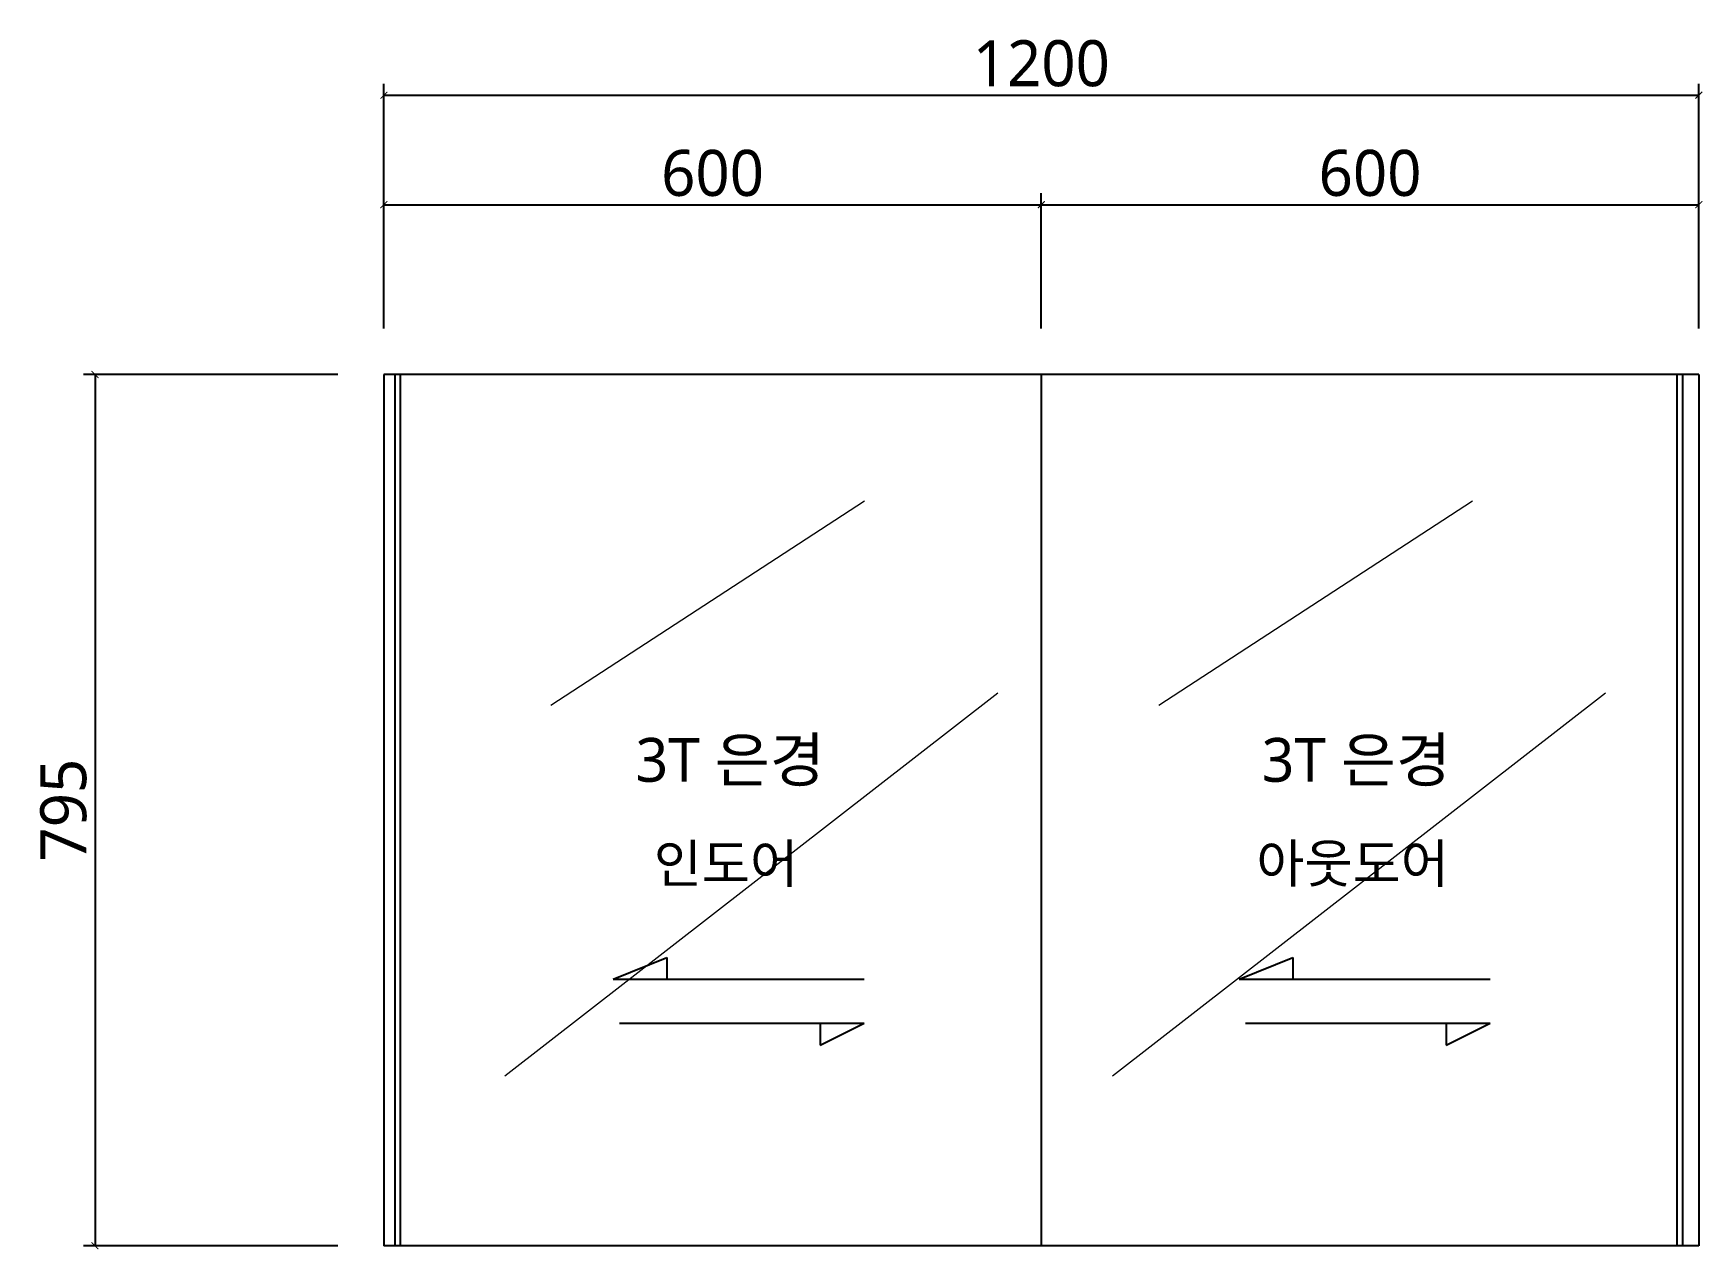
# Model space of a CAD drawing. Extents: x -37370 to -33010, y -566250 to -565138.
# Drawn here: x -37370 to -35847, y -566248 to -565138 of the extents above; entities that cross this region are included whole.
import ezdxf

# ---------------------------------------------------------------- set-up
doc = ezdxf.new("R2010")
doc.units = 0
doc.header["$LTSCALE"] = 60
doc.header["$MEASUREMENT"] = 0
doc.header["$PDMODE"] = 34
doc.header["$PDSIZE"] = -5
doc.layers.get('0').update_dxf_attribs({"linetype": 'CONTINUOUS'})
doc.layers.get('Defpoints').update_dxf_attribs({"color": 142, "linetype": 'CONTINUOUS'})
for name, color, linetype in [('S-DIM', 7, 'CONTINUOUS'), ('TEX @ 1', 3, 'CONTINUOUS'), ('도어', 251, 'CONTINUOUS'), ('도어 @ 1', 251, 'CONTINUOUS')]:
    doc.layers.add(name, color=color, linetype=linetype)
doc.layers.add('거울', color=151, linetype='CONTINUOUS', lineweight=5)
doc.styles.get("Standard").update_dxf_attribs({"font": 'malgun.ttf'})
doc.styles.add('카비원', font='malgun.ttf', dxfattribs={"height": 45})
doc.dimstyles.new('카비원', dxfattribs={"dimscale": 7, "dimtxt": 6, "dimasz": 0.9, "dimexe": 1.5, "dimexo": 6, "dimgap": 1, "dimtad": 1, "dimdsep": 46, "dimtxsty": 'Standard', "dimblk": 'ARCHTICK', "dimcen": 3, "dimclrd": 8, "dimclre": 8, "dimclrt": 256, "dimadec": 0, "dimazin": 0, "dimtfac": 0.6, "dimtix": 1, "dimtmove": 0, "dimatfit": 3, "dimfxl": 1.5, "dimtolj": 1, "dimtzin": 0, "dimlwd": -1, "dimlwe": -1, "dimarcsym": 0})

# ---------------------------------------------------------------- blocks, each defined once
blk = doc.blocks.new('_ArchTick')
at = {"color": 0, "linetype": 'ByBlock', "transparency": 16777216, "const_width": 0.15}
blk.add_lwpolyline([(-0.5, -0.5), (0.5, 0.5)], dxfattribs=at)
blk = doc.blocks.new('*D10414')
at = {"layer": 'Defpoints', "color": 0}
for p in [(-36450.3, -565294.6), (-37050.3, -565449.6), (-36450.3, -565449.6)]:
    blk.add_point(p, dxfattribs=at)
at = {"layer": 'S-DIM', "color": 8}
for p, q in [((-37050.3, -565407.6), (-37050.3, -565284.1)), ((-36450.3, -565407.6), (-36450.3, -565284.1)), ((-37050.3, -565294.6), (-36450.3, -565294.6))]:
    blk.add_line(p, q, dxfattribs=at)
at = {"layer": 'S-DIM', "color": 8, "xscale": 6.3, "yscale": 6.3, "zscale": 6.3, "rotation": 180}
blk.add_blockref('_ArchTick', (-37050.3, -565294.6), dxfattribs=at)
at = {"layer": 'S-DIM', "color": 8, "xscale": 6.3, "yscale": 6.3, "zscale": 6.3}
blk.add_blockref('_ArchTick', (-36450.3, -565294.6), dxfattribs=at)
at = {"layer": 'S-DIM', "insert": (-36750.3, -565265.9), "char_height": 42, "attachment_point": 5}
blk.add_mtext('\\A1;600', dxfattribs=at)
blk = doc.blocks.new('*D10415')
at = {"layer": 'Defpoints', "color": 0}
for p in [(-35850.3, -565294.6), (-36450.3, -565449.6), (-35850.3, -565449.6)]:
    blk.add_point(p, dxfattribs=at)
at = {"layer": 'S-DIM', "color": 8}
for p, q in [((-36450.3, -565407.6), (-36450.3, -565284.1)), ((-35850.3, -565407.6), (-35850.3, -565284.1)), ((-36450.3, -565294.6), (-35850.3, -565294.6))]:
    blk.add_line(p, q, dxfattribs=at)
at = {"layer": 'S-DIM', "color": 8, "xscale": 6.3, "yscale": 6.3, "zscale": 6.3, "rotation": 180}
blk.add_blockref('_ArchTick', (-36450.3, -565294.6), dxfattribs=at)
at = {"layer": 'S-DIM', "color": 8, "xscale": 6.3, "yscale": 6.3, "zscale": 6.3}
blk.add_blockref('_ArchTick', (-35850.3, -565294.6), dxfattribs=at)
at = {"layer": 'S-DIM', "insert": (-36150.3, -565265.9), "char_height": 42, "attachment_point": 5}
blk.add_mtext('\\A1;600', dxfattribs=at)
blk = doc.blocks.new('*D10416')
at = {"layer": 'Defpoints', "color": 0}
for p in [(-35850.3, -565194.7), (-37050.3, -565449.6), (-35850.3, -565449.6)]:
    blk.add_point(p, dxfattribs=at)
at = {"layer": 'S-DIM', "color": 8}
for p, q in [((-37050.3, -565407.6), (-37050.3, -565184.2)), ((-37050.3, -565194.7), (-35850.3, -565194.7)), ((-35850.3, -565407.6), (-35850.3, -565184.2))]:
    blk.add_line(p, q, dxfattribs=at)
at = {"layer": 'S-DIM', "color": 8, "xscale": 6.3, "yscale": 6.3, "zscale": 6.3, "rotation": 180}
blk.add_blockref('_ArchTick', (-37050.3, -565194.7), dxfattribs=at)
at = {"layer": 'S-DIM', "color": 8, "xscale": 6.3, "yscale": 6.3, "zscale": 6.3}
blk.add_blockref('_ArchTick', (-35850.3, -565194.7), dxfattribs=at)
at = {"layer": 'S-DIM', "insert": (-36450.3, -565165.8), "char_height": 42, "attachment_point": 5}
blk.add_mtext('\\A1;1200', dxfattribs=at)
blk = doc.blocks.new('*D10417')
at = {"layer": 'Defpoints', "color": 0}
for p in [(-37050.3, -565449.6), (-37313.9, -566244.6), (-37050.3, -566244.6)]:
    blk.add_point(p, dxfattribs=at)
at = {"layer": 'S-DIM', "color": 8}
for p, q in [((-37092.3, -565449.6), (-37324.4, -565449.6)), ((-37313.9, -565449.6), (-37313.9, -566244.6)), ((-37092.3, -566244.6), (-37324.4, -566244.6))]:
    blk.add_line(p, q, dxfattribs=at)
at = {"layer": 'S-DIM', "color": 8, "xscale": 6.3, "yscale": 6.3, "zscale": 6.3}
for p, rotation in [((-37313.9, -565449.6), 90), ((-37313.9, -566244.6), 270)]:
    blk.add_blockref('_ArchTick', p, dxfattribs=dict(at, rotation=rotation))
at = {"layer": 'S-DIM', "insert": (-37342.6, -565847.1), "char_height": 42, "attachment_point": 5, "rotation": 90}
blk.add_mtext('\\A1;795', dxfattribs=at)

msp = doc.modelspace()

# ---------------------------------------------------------------- linework, layer by layer
for p, q in [((-37050.298, -565449.647), (-37050.298, -566244.647)), ((-35850.298, -565449.647), (-37050.298, -565449.647)), ((-37040.298, -565449.647), (-37040.298, -566244.647)), ((-37035.298, -565449.647), (-37035.298, -566244.647)), ((-36450.298, -565449.647), (-36450.298, -566244.647)), ((-35870.298, -565449.647), (-35870.298, -566244.647)), ((-35865.298, -565449.647), (-35865.298, -566244.647)), ((-35850.298, -565449.647), (-35850.298, -566244.647)), ((-35850.298, -566244.647), (-37050.298, -566244.647)), ((-35850.298, -566244.647), (-35850.298, -566244.647))]:
    msp.add_line(p, q)
at = {"layer": '거울'}
for p, q in [((-36897.845, -565751.16), (-36611.596, -565564.912)), ((-36343.09, -565751.16), (-36056.841, -565564.912)), ((-36940.027, -566089.456), (-36490.106, -565740.147)), ((-36385.272, -566089.456), (-35935.35, -565740.147))]:
    msp.add_line(p, q, dxfattribs=at)
at = {"layer": '도어'}
for p, q in [((-36840.996, -566001.458), (-36792.026, -565981.458)), ((-36792.026, -565981.458), (-36792.026, -566001.458)), ((-36269.599, -566001.458), (-36220.629, -565981.458)), ((-36220.629, -565981.458), (-36220.629, -566001.458)), ((-36840.996, -566001.458), (-36612.09, -566001.458)), ((-36269.599, -566001.458), (-36040.693, -566001.458)), ((-36835.376, -566041.458), (-36612.11, -566041.458)), ((-36652.11, -566041.458), (-36652.11, -566061.458)), ((-36652.11, -566061.458), (-36612.11, -566041.458)), ((-36263.979, -566041.458), (-36040.713, -566041.458)), ((-36080.713, -566041.458), (-36080.713, -566061.458)), ((-36080.713, -566061.458), (-36040.713, -566041.458))]:
    msp.add_line(p, q, dxfattribs=at)

# ---------------------------------------------------------------- texts
at = {"layer": 'TEX @ 1', "style": '카비원'}
for p in [(-36820.59, -565821.207), (-36249.193, -565821.207)]:
    msp.add_text('3T 은경', height=40, dxfattribs=at).set_placement(p)
at = {"layer": '도어 @ 1', "style": '카비원'}
for s, p in [('인도어', (-36803.993, -565913.335)), ('아웃도어', (-36254.025, -565913.335))]:
    msp.add_text(s, height=35, dxfattribs=at).set_placement(p)

# ---------------------------------------------------------------- dimensions: what is measured, and where the dimension line sits
at = {"layer": 'S-DIM'}
for base, p1, p2, picture, middle in [((-35850.298, -565194.652), (-37050.298, -565449.647), (-35850.298, -565449.647), '*D10416', (-36450.298, -565165.839)), ((-36450.298, -565294.647), (-37050.298, -565449.647), (-36450.298, -565449.647), '*D10414', (-36750.298, -565265.948)), ((-35850.298, -565294.647), (-36450.298, -565449.647), (-35850.298, -565449.647), '*D10415', (-36150.298, -565265.948))]:
    dim = msp.add_linear_dim(base=base, p1=p1, p2=p2, dimstyle='카비원', override={"dimscale": 7}, dxfattribs=at)
    dim.commit()
    dim.dimension.update_dxf_attribs({"geometry": picture, "text_midpoint": middle})
dim = msp.add_linear_dim(base=(-37313.872, -566244.647), p1=(-37050.298, -565449.647), p2=(-37050.298, -566244.647), angle=90, dimstyle='카비원', override={"dimscale": 7}, dxfattribs=at)
dim.commit()
dim.dimension.update_dxf_attribs({"geometry": '*D10417', "text_midpoint": (-37342.571, -565847.147)})

doc.saveas('drawing.dxf')
